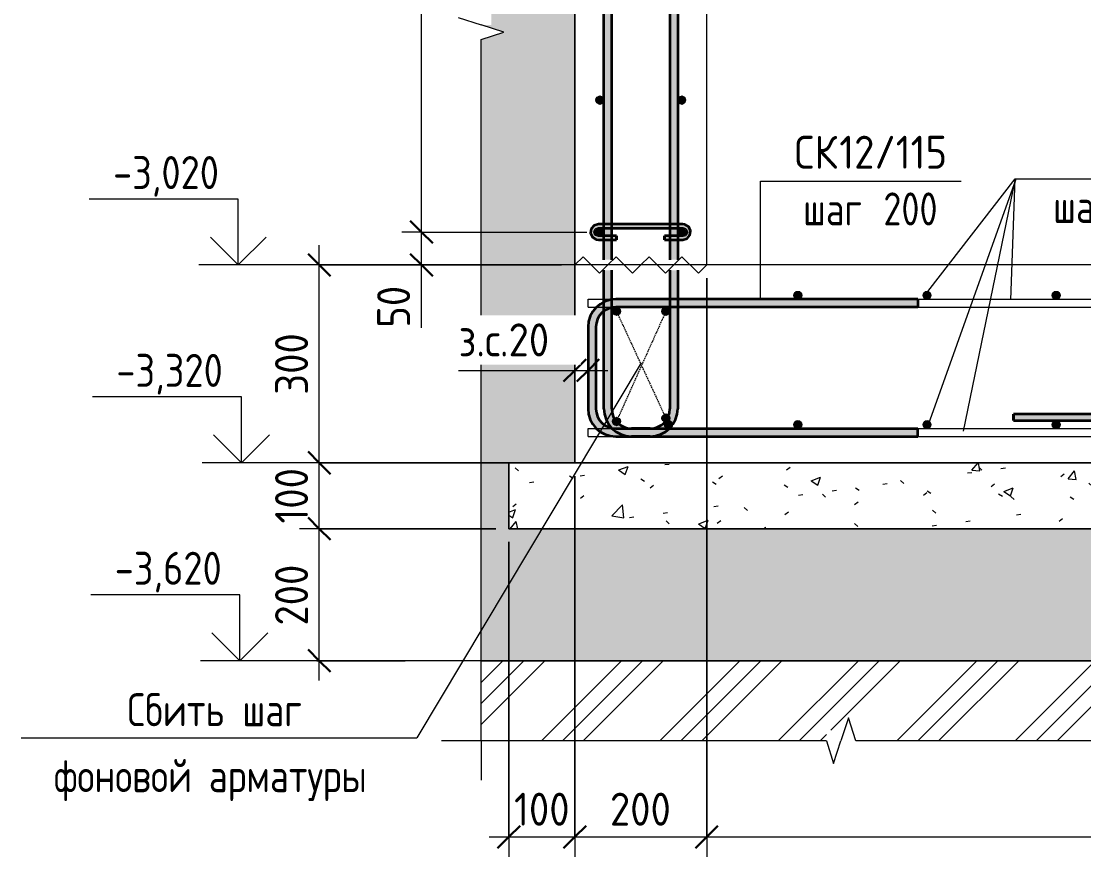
# Model space of a CAD drawing. Header units: millimetres. Extents: x -6516 to 17647, y -4389 to 6814.
# Drawn here: x 10080 to 11691, y -3917 to -2650 of the extents above; entities that cross this region are included whole.
import ezdxf

# ---------------------------------------------------------------- set-up
doc = ezdxf.new("R2010")
doc.units = ezdxf.units.MM
doc.linetypes.add('01 Штриховая _2 мм_', pattern=[3, 2, -1])
for name, color, linetype, lineweight in [('AA_Dim', 7, 'Continuous', 9), ('AA_Dim-20', 7, 'Continuous', 9), ('AA_Linii', 7, 'Continuous', 9), ('AA_Oformlenie', 7, 'Continuous', 9), ('AA_Vinoska', 7, 'Continuous', 9), ('AA_Visotnaya otmetka', 7, 'Continuous', 9), ('AF_Perekritie', 7, 'Continuous', 60), ('AF_Perekritie_Грунт', 253, 'Continuous', 20), ('AF_Stena_Опалубка', 253, 'Continuous', 20), ('KR_Armatura', 7, 'Continuous', 20), ('KR_Armatura_Tonkie', 7, 'Continuous', 20), ('KR_Fundament', 7, 'Continuous', 20), ('Генплан', 7, 'Continuous', 9)]:
    doc.layers.add(name, color=color, linetype=linetype, lineweight=lineweight)
doc.styles.add('GOST Common', font='GOST_Common.ttf', dxfattribs={"width": 0.85, "height": 50})
doc.styles.add('ISOCPEUR_1', font='isocpeur.TTF', dxfattribs={"width": 0.9, "height": 50})
doc.styles.add('ISOCPEUR_2', font='isocpeur.TTF', dxfattribs={"width": 0.85, "height": 50})
doc.styles.add('ISOCPEUR_3', font='isocpeur.TTF', dxfattribs={"width": 0.8, "height": 50})
doc.dimstyles.new('01_Точн_3_знака__непрозр_', dxfattribs={"dimscale": 304.8, "dimtxt": 50.137748, "dimasz": 0.111549, "dimexe": 0.098425, "dimexo": 0.065617, "dimgap": 0.019685, "dimtad": 1, "dimdec": 3, "dimrnd": 0.001, "dimdsep": 46, "dimtxsty": 'ISOCPEUR_1', "dimblk1": 'OBLIQUE', "dimblk2": 'OBLIQUE', "dimsah": 1, "dimcen": 0.09, "dimdle": 0.098425, "dimazin": 0, "dimtfac": 1, "dimtdec": 4, "dimtix": 1, "dimtmove": 1, "dimatfit": 3, "dimfxl": 1, "dimtvp": 1, "dimtfill": 1, "dimtolj": 1, "dimtzin": 0, "dimlwd": 18, "dimlwe": 18, "dimarcsym": 2})
doc.dimstyles.new('03_Осевые_Точн_3_знака__прозр_', dxfattribs={"dimscale": 304.8, "dimtxt": 50.137748, "dimasz": 0.111549, "dimexe": 0.098425, "dimexo": 0.065617, "dimgap": 0.006562, "dimtad": 1, "dimdec": 3, "dimrnd": 0.001, "dimdsep": 46, "dimtxsty": 'ISOCPEUR_1', "dimblk1": 'OBLIQUE', "dimblk2": 'OBLIQUE', "dimsah": 1, "dimcen": 0.09, "dimdle": 0.098425, "dimazin": 0, "dimtfac": 1, "dimtdec": 4, "dimtix": 1, "dimtmove": 0, "dimatfit": 3, "dimfxl": 1, "dimtvp": 1, "dimtolj": 1, "dimtzin": 0, "dimlwd": 18, "dimlwe": 18, "dimarcsym": 2})
doc.dimstyles.new('05_Округл_1мм__прозр_', dxfattribs={"dimscale": 304.8, "dimtxt": 50.137748, "dimasz": 0.111549, "dimexe": 0.098425, "dimexo": 0.065617, "dimgap": 0.006562, "dimtad": 1, "dimdec": 0, "dimdsep": 46, "dimtxsty": 'ISOCPEUR_1', "dimblk1": 'OBLIQUE', "dimblk2": 'OBLIQUE', "dimsah": 1, "dimcen": 0.09, "dimdle": 0.098425, "dimazin": 0, "dimtfac": 1, "dimtdec": 4, "dimtix": 1, "dimtmove": 0, "dimatfit": 3, "dimfxl": 1, "dimtvp": 1, "dimtolj": 1, "dimtzin": 0, "dimlwd": 18, "dimlwe": 18, "dimarcsym": 2})
doc.dimstyles.new('05_Округл_1мм__прозр__1', dxfattribs={"dimscale": 304.8, "dimtxt": 50.137748, "dimasz": 0.111549, "dimexe": 0.098425, "dimexo": 0.065617, "dimgap": 0.006562, "dimtad": 1, "dimdec": 0, "dimdsep": 46, "dimtxsty": 'ISOCPEUR_1', "dimblk1": 'OBLIQUE', "dimblk2": 'OBLIQUE', "dimsah": 1, "dimcen": 0.09, "dimdle": 0.098425, "dimazin": 0, "dimtfac": 1, "dimtdec": 4, "dimtix": 1, "dimtmove": 1, "dimatfit": 3, "dimfxl": 1, "dimtvp": 1, "dimtolj": 1, "dimtzin": 0, "dimlwd": 18, "dimlwe": 18, "dimarcsym": 2})

# ---------------------------------------------------------------- blocks, each defined once
blk = doc.blocks.new('Грунт - Грунт-3679763-КР_РЗ_Арм_2')
at = {"layer": 'Генплан'}
h = blk.add_hatch(dxfattribs=at)
h.set_pattern_fill('FP_12', color=256, style=0, pattern_type=2)
h.set_pattern_definition([(45, (-20860.53, -300), (-89.8026, 89.8026), []), (45, (-20828.78, -300), (0, 179.605), []), (45, (-20892.28, -300), (0, 179.605), [])])
h.paths.add_polyline_path([(-19717.6, -3741.4), (-19717.6, -3725.3), (-19695.6, -3725.3), (-19695.6, -3741.4), (-19684.3, -3706.7), (-19673.1, -3741.4), (-19150.1, -3741.4), (-19150.1, -3210), (-19430.1, -3210), (-19430.1, -3620), (-21332.2, -3620), (-21332.2, -3741.4), (-20808.6, -3741.4), (-20808.6, -3725.3), (-20786.6, -3725.3), (-20786.6, -3741.4), (-20775.4, -3706.7), (-20764.1, -3741.4), (-20188.7, -3741.4)])
blk.add_line((-19430.1, -3620), (-21332.2, -3620), dxfattribs=at)
blk = doc.blocks.new('261_Лягушка _НесАрм_РабПлоск_ - 10 А500-4005784-КР_РЗ_Арм_2')
at = {"layer": 'KR_Armatura_Tonkie', "lineweight": 35}
for points in [[(-20334.4, -3113.9), (-20325.1, -3113.9), (-20325.2, -3087.6), (-20325.7, -3086.4), (-20326.5, -3085.3), (-20327.6, -3084.5), (-20329.2, -3084), (-20330.9, -3084), (-20331.4, -3084), (-20332.8, -3084.7), (-20333.9, -3085.7), (-20334.4, -3086.4), (-20334.9, -3087.6), (-20335.1, -3090.5), (-20334.9, -3113.9)], [(-20334.4, -3226), (-20325.1, -3226), (-20325.2, -3113.9), (-20335.1, -3113.9), (-20334.9, -3226)], [(-20355.1, -3256), (-20347.3, -3255), (-20339.7, -3251.7), (-20333.8, -3247.2), (-20330.1, -3242.3), (-20331.2, -3240.6), (-20334.1, -3233.1), (-20335.1, -3226), (-20336.6, -3233.7), (-20340.9, -3240.1), (-20347.6, -3244.5), (-20355.1, -3246.2), (-20355.1, -3255.8)], [(-20305.1, -3256), (-20305.1, -3246), (-20312.7, -3244.5), (-20319.2, -3240.1), (-20323.6, -3233.1), (-20325.2, -3226), (-20335.1, -3226), (-20333.9, -3234.1), (-20331, -3241), (-20326.3, -3247.2), (-20320.1, -3252), (-20312.8, -3255), (-20310, -3255.4)], [(-20525.1, -3256), (-20355.1, -3255.8), (-20355.1, -3246), (-20525.1, -3246.2), (-20525.1, -3255.8)], [(-20304.9, -3256), (-20135.1, -3255.8), (-20135.1, -3246), (-20305.1, -3246.2), (-20305.1, -3256)]]:
    blk.add_hatch(color=256, dxfattribs=at).paths.add_polyline_path(points)
for p, q in [((-20335.1, -3113.9), (-20335.1, -3226)), ((-20335.1, -3113.9), (-20335.1, -3226)), ((-20325.1, -3226), (-20325.1, -3113.9)), ((-20325.1, -3226), (-20325.1, -3113.9)), ((-20355.1, -3246), (-20525.1, -3246)), ((-20525.1, -3256), (-20525.1, -3246)), ((-20525.1, -3246.2), (-20525.1, -3255.8)), ((-20135.1, -3246), (-20305.1, -3246)), ((-20135.1, -3246), (-20135.1, -3256)), ((-20135.1, -3255.8), (-20135.1, -3246.2)), ((-20525.1, -3256), (-20355.1, -3256)), ((-20305.1, -3256), (-20135.1, -3256))]:
    blk.add_line(p, q, dxfattribs=at)
at = {"layer": 'KR_Armatura_Tonkie', "lineweight": 35, "flags": 128}
for points in [[(-20335.1, -3113.9), (-20335.1, -3104.2), (-20335.1, -3096), (-20335.1, -3090.6), (-20335.1, -3088.9)], [(-20335.1, -3088.9), (-20335.1, -3090.8), (-20335.1, -3096.4), (-20335.1, -3104.6), (-20335.1, -3113.9)], [(-20325.1, -3088.9), (-20325.1, -3090.8), (-20325.1, -3096.4), (-20325.1, -3104.6), (-20325.1, -3113.9)], [(-20325.1, -3113.9), (-20325.1, -3104.2), (-20325.1, -3096), (-20325.1, -3090.6), (-20325.1, -3088.9)], [(-20335.1, -3226), (-20337, -3234.6), (-20342.5, -3241.5), (-20350.4, -3245.4), (-20355.1, -3246)], [(-20335.1, -3226), (-20333.1, -3236.7), (-20327.5, -3245.9), (-20319, -3252.6), (-20308.6, -3255.8), (-20305.1, -3256)], [(-20305.1, -3246), (-20313.7, -3244.1), (-20320.6, -3238.6), (-20324.5, -3230.7), (-20325.1, -3226)], [(-20355.1, -3256), (-20344.4, -3254), (-20335.1, -3248.4), (-20330.2, -3242.1)]]:
    blk.add_lwpolyline(points, dxfattribs=at)
blk = doc.blocks.new('350_Шпилька массив _НесАрм_РабПлоск_ - 350_Шпилька массив _НесАрм_РабПлоск_-3969013-КР_РЗ_Арм_2')
at = {"layer": 'KR_Armatura_Tonkie', "lineweight": 35}
for points in [[(-21154.4, -2981.9), (-21154.4, -2976), (-21159.6, -2973), (-21159.6, -2967), (-21154.4, -2963.9), (-21154.4, -2958.2), (-21158, -2959.5), (-21162.9, -2961.6), (-21166.4, -2970), (-21162.9, -2978.5), (-21155.3, -2981.6)], [(-21079, -2964), (-21026.4, -2963.9), (-21026.4, -2958), (-21154.4, -2958.2), (-21154.4, -2964), (-21117.7, -2964)], [(-21026.4, -2981.9), (-21022.8, -2980.5), (-21017.9, -2978.5), (-21014.4, -2970), (-21017.9, -2961.6), (-21026.4, -2958.2), (-21026.4, -2964), (-21021.2, -2967), (-21021.2, -2973), (-21026.4, -2976.2), (-21026.4, -2981.6)], [(-21146.1, -2982), (-21126.7, -2981.9), (-21126.7, -2976), (-21154.4, -2976.2), (-21154.4, -2982)], [(-21034.1, -2982), (-21026.4, -2981.9), (-21026.4, -2976), (-21054.1, -2976.2), (-21054.1, -2982), (-21040.3, -2982)]]:
    blk.add_hatch(color=256, dxfattribs=at).paths.add_polyline_path(points)
for p, q in [((-21146.1, -2958), (-21154.4, -2958)), ((-21154.4, -2964), (-21146.1, -2964)), ((-21134.1, -2958), (-21146.1, -2958)), ((-21146.1, -2964), (-21134.1, -2964)), ((-21046.1, -2958), (-21134.1, -2958)), ((-21134.1, -2964), (-21046.1, -2964)), ((-21034.1, -2958), (-21046.1, -2958)), ((-21046.1, -2964), (-21034.1, -2964)), ((-21026.4, -2958), (-21034.1, -2958)), ((-21034.1, -2964), (-21026.4, -2964)), ((-21146.1, -2976), (-21154.4, -2976)), ((-21134.1, -2976), (-21146.1, -2976)), ((-21126.7, -2976), (-21134.1, -2976)), ((-21126.7, -2976), (-21126.7, -2982)), ((-21126.7, -2981.9), (-21126.7, -2976.2)), ((-21046.1, -2976), (-21054.1, -2976)), ((-21054.1, -2982), (-21054.1, -2976)), ((-21054.1, -2976.2), (-21054.1, -2981.9)), ((-21034.1, -2976), (-21046.1, -2976)), ((-21026.4, -2976), (-21034.1, -2976)), ((-21154.4, -2982), (-21146.1, -2982)), ((-21146.1, -2982), (-21134.1, -2982)), ((-21134.1, -2982), (-21126.7, -2982)), ((-21054.1, -2982), (-21046.1, -2982)), ((-21046.1, -2982), (-21034.1, -2982)), ((-21034.1, -2982), (-21026.4, -2982))]:
    blk.add_line(p, q, dxfattribs=at)
at = {"layer": 'KR_Armatura_Tonkie', "lineweight": 35, "flags": 128}
for points in [[(-21154.4, -2958), (-21160.9, -2960), (-21165.4, -2965.1), (-21166.3, -2971.9), (-21163.4, -2978), (-21157.6, -2981.6), (-21154.4, -2982)], [(-21154.4, -2976), (-21158.8, -2974.2), (-21160.4, -2969.7), (-21158.3, -2965.5), (-21154.4, -2964)], [(-21026.4, -2982), (-21019.9, -2980.1), (-21015.5, -2975), (-21014.6, -2968.2), (-21017.4, -2962.1), (-21023.2, -2958.5), (-21026.4, -2958)], [(-21026.4, -2964), (-21022.1, -2965.9), (-21020.4, -2970.4), (-21022.5, -2974.6), (-21026.4, -2976)]]:
    blk.add_lwpolyline(points, dxfattribs=at)
blk = doc.blocks.new('011_Прямоугольник обрыва _ЭлУзла_ - 011_Прямоугольник обрыва _ЭлУзла_-3951288-КР_РЗ_Арм_2')
at = {"layer": 'AA_Oformlenie'}
for p, q in [((-21332.2, -3741.4), (-21332.2, -2678.1)), ((-20808.6, -3741.4), (-21332.2, -3741.4)), ((-19717.6, -3741.4), (-20764.1, -3741.4))]:
    blk.add_line(p, q, dxfattribs=at)
blk = doc.blocks.new('Последовательность узлов - 3мм масшт20 маскировка-904226-КР_РЗ_Арм_2')
at = {"layer": 'AA_Oformlenie'}
for p, q in [((-21190.1, -3020), (-21177.6, -3007.5)), ((-21177.6, -3007.5), (-21152.6, -3032.5)), ((-21140.1, -3020), (-21127.6, -3007.5)), ((-21127.6, -3007.5), (-21102.6, -3032.5)), ((-21090.1, -3020), (-21077.6, -3007.5)), ((-21077.6, -3007.5), (-21052.6, -3032.5)), ((-21040.1, -3020), (-21027.6, -3007.5)), ((-21027.6, -3007.5), (-21002.6, -3032.5)), ((-21140.1, -3020), (-21152.6, -3032.5)), ((-21090.1, -3020), (-21102.6, -3032.5)), ((-21040.1, -3020), (-21052.6, -3032.5)), ((-20990.1, -3020), (-21002.6, -3032.5))]:
    blk.add_line(p, q, dxfattribs=at)
blk = doc.blocks.new('DIMBLOCK77-КР_РЗ_Арм_2')
at = {"layer": 'AA_Dim-20', "lineweight": 30}
for p, q in [((10532.2, -3420), (10515.2, -3403)), ((10532.2, -3420), (10549.2, -3437)), ((10532.2, -3620), (10515.2, -3603)), ((10532.2, -3620), (10549.2, -3637))]:
    blk.add_line(p, q, dxfattribs=at)
at = {"layer": 'AA_Dim-20', "lineweight": 18}
for p, q in [((10799.6, -3420), (10502.2, -3420)), ((10532.2, -3650), (10532.2, -3420)), ((10532.2, -3420), (10799.6, -3420)), ((10528.2, -3620), (10562.2, -3620)), ((10532.2, -3620), (10662.5, -3620))]:
    blk.add_line(p, q, dxfattribs=at)
at = {"layer": 'AA_Dim-20', "color": 0, "lineweight": 18, "insert": (10465.1, -3566.8), "char_height": 50, "width": 112.384, "attachment_point": 1, "rotation": 90, "line_spacing_factor": 1.135194, "style": 'ISOCPEUR_1'}
blk.add_mtext('200', dxfattribs=at)
blk = doc.blocks.new('_Oblique')
at = {"color": 0, "linetype": 'ByBlock', "lineweight": -2}
blk.add_line((-0.5, -0.5), (0.5, 0.5), dxfattribs=at)
blk = doc.blocks.new('DIMBLOCK78-КР_РЗ_Арм_2')
at = {"layer": 'AA_Dim-20', "lineweight": 30}
for p, q in [((10532.2, -3320), (10515.2, -3303)), ((10532.2, -3320), (10549.2, -3337)), ((10532.2, -3420), (10515.2, -3403)), ((10532.2, -3420), (10549.2, -3437))]:
    blk.add_line(p, q, dxfattribs=at)
at = {"layer": 'AA_Dim-20', "lineweight": 18}
for p, q in [((10899.6, -3320), (10502.2, -3320)), ((10532.2, -3420), (10532.2, -3320)), ((10532.2, -3320), (10899.6, -3320)), ((10799.6, -3420), (10502.2, -3420)), ((10532.2, -3420), (10799.6, -3420))]:
    blk.add_line(p, q, dxfattribs=at)
at = {"layer": 'AA_Dim-20', "color": 0, "lineweight": 18, "insert": (10465.1, -3412.1), "char_height": 50, "width": 101.032, "attachment_point": 1, "rotation": 90, "line_spacing_factor": 1.135194, "style": 'ISOCPEUR_1'}
blk.add_mtext('100', dxfattribs=at)
blk = doc.blocks.new('DIMBLOCK79-КР_РЗ_Арм_2')
at = {"layer": 'AA_Dim-20', "lineweight": 18}
for p, q in [((10532.2, -3320), (10532.2, -2990)), ((10899.6, -3020), (10502.2, -3020)), ((10532.2, -3020), (10899.6, -3020)), ((10899.6, -3320), (10502.2, -3320)), ((10532.2, -3320), (10899.6, -3320))]:
    blk.add_line(p, q, dxfattribs=at)
at = {"layer": 'AA_Dim-20', "lineweight": 30}
for p, q in [((10532.2, -3020), (10515.2, -3003)), ((10532.2, -3020), (10549.2, -3037)), ((10532.2, -3320), (10515.2, -3303)), ((10532.2, -3320), (10549.2, -3337))]:
    blk.add_line(p, q, dxfattribs=at)
at = {"layer": 'AA_Dim-20', "color": 0, "lineweight": 18, "insert": (10465.1, -3216.8), "char_height": 50, "width": 112.384, "attachment_point": 1, "rotation": 90, "line_spacing_factor": 1.135194, "style": 'ISOCPEUR_1'}
blk.add_mtext('300', dxfattribs=at)
blk = doc.blocks.new('Высотные отметки - Стрелка вверх-400292-КР_РЗ_Арм_2')
at = {"layer": 'AA_Vinoska'}
for p, q in [((-21697.8, -3520), (-21923.8, -3520)), ((-21697.8, -3620), (-21697.8, -3520)), ((-21697.8, -3620), (-21740.2, -3577.6)), ((-21697.8, -3620), (-21655.3, -3577.6)), ((-21637.8, -3620), (-21757.8, -3620))]:
    blk.add_line(p, q, dxfattribs=at)
blk = doc.blocks.new('DIMBLOCK80-КР_РЗ_Арм_2')
at = {"layer": 'AA_Dim-20', "lineweight": 18}
for p, q in [((10919.6, -3340), (10919.6, -3917.3)), ((10919.6, -3887.3), (10919.6, -3340)), ((10819.6, -3440), (10819.6, -3917.3)), ((10819.6, -3887.3), (10819.6, -3440)), ((10789.6, -3887.3), (10919.6, -3887.3))]:
    blk.add_line(p, q, dxfattribs=at)
at = {"layer": 'AA_Dim-20', "lineweight": 30}
for p, q in [((10819.6, -3887.3), (10836.6, -3870.3)), ((10919.6, -3887.3), (10936.6, -3870.3)), ((10819.6, -3887.3), (10802.6, -3904.3)), ((10919.6, -3887.3), (10902.6, -3904.3))]:
    blk.add_line(p, q, dxfattribs=at)
at = {"layer": 'AA_Dim-20', "color": 0, "lineweight": 18, "insert": (10827.5, -3820.2), "char_height": 50, "width": 101.032, "attachment_point": 1, "line_spacing_factor": 1.135194, "style": 'ISOCPEUR_1'}
blk.add_mtext('100', dxfattribs=at)
blk = doc.blocks.new('DIMBLOCK81-КР_РЗ_Арм_2')
at = {"layer": 'AA_Dim-20', "lineweight": 18}
for p, q in [((11119.6, -3040), (11119.6, -3917.3)), ((11119.6, -3887.3), (11119.6, -3040)), ((10919.6, -3340), (10919.6, -3917.3)), ((10919.6, -3887.3), (10919.6, -3340)), ((10919.6, -3887.3), (11119.6, -3887.3))]:
    blk.add_line(p, q, dxfattribs=at)
at = {"layer": 'AA_Dim-20', "lineweight": 30}
for p, q in [((10919.6, -3887.3), (10936.6, -3870.3)), ((11119.6, -3887.3), (11136.6, -3870.3)), ((10919.6, -3887.3), (10902.6, -3904.3)), ((11119.6, -3887.3), (11102.6, -3904.3))]:
    blk.add_line(p, q, dxfattribs=at)
at = {"layer": 'AA_Dim-20', "color": 0, "lineweight": 18, "insert": (10972.8, -3820.2), "char_height": 50, "width": 112.384, "attachment_point": 1, "line_spacing_factor": 1.135194, "style": 'ISOCPEUR_1'}
blk.add_mtext('200', dxfattribs=at)
blk = doc.blocks.new('DIMBLOCK82-КР_РЗ_Арм_2')
at = {"layer": 'AA_Dim-20', "lineweight": 18}
for p, q in [((11119.6, -3040), (11119.6, -3917.3)), ((11119.6, -3887.3), (11119.6, -3040)), ((12659.6, -3340), (12659.6, -3917.3)), ((12659.6, -3887.3), (12659.6, -3340)), ((11119.6, -3887.3), (12659.6, -3887.3))]:
    blk.add_line(p, q, dxfattribs=at)
at = {"layer": 'AA_Dim-20', "lineweight": 30}
for p, q in [((11119.6, -3887.3), (11136.6, -3870.3)), ((12659.6, -3887.3), (12676.6, -3870.3)), ((11119.6, -3887.3), (11102.6, -3904.3)), ((12659.6, -3887.3), (12642.6, -3904.3))]:
    blk.add_line(p, q, dxfattribs=at)
at = {"layer": 'AA_Dim-20', "color": 0, "lineweight": 18, "insert": (11830, -3820.2), "char_height": 50, "width": 143.034, "attachment_point": 1, "line_spacing_factor": 1.135194, "style": 'ISOCPEUR_1'}
blk.add_mtext('1540', dxfattribs=at)
blk = doc.blocks.new('DIMBLOCK85-КР_РЗ_Арм_2')
at = {"layer": 'AA_Dim-20', "lineweight": 30}
for p, q in [((10687.1, -2970), (10670.1, -2953)), ((10687.1, -2970), (10704.1, -2987)), ((10687.1, -3020), (10670.1, -3003)), ((10687.1, -3020), (10704.1, -3037))]:
    blk.add_line(p, q, dxfattribs=at)
at = {"layer": 'AA_Dim-20', "lineweight": 18}
for p, q in [((10687.1, -2970), (10657.1, -2970)), ((10687.1, -3050), (10687.1, -2970)), ((10687.1, -2970), (10937.6, -2970)), ((10687.1, -3032.7), (10687.1, -2995)), ((10687.1, -3020), (10657.1, -3020)), ((10687.1, -3020), (10899.6, -3020)), ((10687.1, -3115.2), (10687.1, -3032.7))]:
    blk.add_line(p, q, dxfattribs=at)
at = {"layer": 'AA_Dim-20', "color": 0, "lineweight": 18, "insert": (10619.9, -3115.2), "char_height": 50, "width": 74.923, "attachment_point": 1, "rotation": 90, "line_spacing_factor": 1.135194, "style": 'ISOCPEUR_1'}
blk.add_mtext('50', dxfattribs=at)
blk = doc.blocks.new('_None')
blk = doc.blocks.new('DIMBLOCK86-КР_РЗ_Арм_2')
at = {"layer": 'AA_Dim-20', "lineweight": 30}
for p, q in [((10687.1, 130), (10670.1, 147)), ((10687.1, 130), (10704.1, 113)), ((10687.1, 30), (10670.1, 47)), ((10687.1, 30), (10704.1, 13)), ((10687.1, -2970), (10670.1, -2953)), ((10687.1, -2970), (10704.1, -2987))]:
    blk.add_line(p, q, dxfattribs=at)
at = {"layer": 'AA_Dim-20', "lineweight": 18}
for p, q in [((10687.1, 130), (10657.1, 130)), ((10687.1, 130), (10937.6, 130)), ((10687.1, 30), (10657.1, 30)), ((10687.1, -2970), (10687.1, 30)), ((10687.1, 30), (10937.6, 30)), ((10687.1, -2970), (10657.1, -2970)), ((10687.1, -2970), (10937.6, -2970))]:
    blk.add_line(p, q, dxfattribs=at)
at = {"layer": 'AA_Dim-20', "color": 0, "lineweight": 18, "insert": (10619.9, -1637), "char_height": 50, "width": 400.724, "attachment_point": 1, "rotation": 90, "line_spacing_factor": 1.135194, "style": 'ISOCPEUR_1'}
blk.add_mtext('15х200=3000', dxfattribs=at)
blk = doc.blocks.new('042_М_Арматуры - Диам длина поз _ Шаг-2260295-КР_РЗ_Арм_2')
at = {"layer": 'AA_Vinoska'}
blk.add_line((-20913.5, -1449.4), (-20633.5, -1449.4), dxfattribs=at)
blk = doc.blocks.new('010_Текст с выноской - Текст 2 строки-3938426-КР_РЗ_Арм_2')
at = {"layer": 'AA_Vinoska'}
blk.add_line((-22029.4, -3737), (-21429.4, -3737), dxfattribs=at)
blk = doc.blocks.new('DIMBLOCK100-КР_РЗ_Арм_2')
at = {"layer": 'AA_Dim-20', "lineweight": 30}
for p, q in [((10919.6, -3179.8), (10936.6, -3162.8)), ((10939.6, -3179.8), (10956.6, -3162.8)), ((10919.6, -3179.8), (10902.6, -3196.8)), ((10939.6, -3179.8), (10922.6, -3196.8))]:
    blk.add_line(p, q, dxfattribs=at)
at = {"layer": 'AA_Dim-20', "lineweight": 18}
for p, q in [((10743.4, -3179.8), (10907.2, -3179.8)), ((10889.6, -3179.8), (10969.6, -3179.8)), ((10907.2, -3179.8), (10929.6, -3179.8)), ((10919.6, -3175.7), (10919.6, -3209.8)), ((10919.6, -3179.8), (10919.6, -3175.7)), ((10939.6, -3175.7), (10939.6, -3209.8)), ((10939.6, -3179.8), (10939.6, -3175.7))]:
    blk.add_line(p, q, dxfattribs=at)
at = {"layer": 'AA_Dim-20', "color": 0, "lineweight": 18, "insert": (10743.4, -3108.6), "char_height": 50, "width": 172.55, "attachment_point": 1, "line_spacing_factor": 1.135194, "style": 'ISOCPEUR_1', "bg_fill": 3, "box_fill_scale": 1.25, "bg_fill_color": 256, "bg_fill_true_color": 13158600, "bg_fill_transparency": 0}
blk.add_mtext('з.с.20', dxfattribs=at)

msp = doc.modelspace()

# ---------------------------------------------------------------- hatches: boundary and pattern name
at = {"layer": 'AF_Perekritie', "lineweight": 9}
h = msp.add_hatch(dxfattribs=at)
h.set_pattern_fill('FP_13', color=256, style=0, pattern_type=2)
h.set_pattern_definition([(50, (11249.16, -300), (145.7474, -12.7507), [15.24, -167.64]), (355, (11249.16, -300), (-28.194, 152.846), [12.192, -134.112]), (100.451, (11261.3, -301.06), (117.554, 140.094), [12.952, -142.472]), (46.184, (11249.16, -259.36), (216.8635, -33.634), [22.86, -251.46]), (96.636, (11267.23, -262.16), (189.922, 197.942), [19.428, -213.708]), (351.184, (11249.16, -259.36), (189.925, 197.94), [18.288, -201.168]), (21, (11269.48, -269.52), (121.292, -81.8118), [15.24, -167.64]), (326, (11269.48, -269.52), (49.442, 147.351), [12.192, -134.112]), (71.451, (11279.59, -276.34), (170.734, 65.5375), [12.952, -142.472]), (37.5, (11249.16, -300), (2.4709, 67.6435), [6.706, -125.781, 6.706, -129.438, -134.62]), (37.5, (11249.16, -300), (2.4709, 67.6435), [-268.63, 6.706, -127.914]), (7.5, (11249.16, -300), (53.4554, 80.144), [6.706, -70.917, 6.706, -122.733, -51.308]), (7.5, (11249.16, -300), (53.4554, 80.144), [-207.061, 6.706, -44.602]), (327.5, (11203.844, -300), (108.4723, -4.58285), [6.706, -44.094, 6.706, -151.79, -210.312]), (327.5, (11203.844, -300), (108.4723, -4.58285), [-209.296, 6.706, -203.606]), (317.5, (11183.52, -300), (118.503, 20.3417), [6.706, -59.334, 6.706, -98.552, -149.352]), (317.5, (11183.52, -300), (118.503, 20.3417), [-171.298, 6.706, -142.646])])
h.paths.add_polyline_path([(12659.6218, -3420), (12659.6218, -3320), (10819.6218, -3320), (10819.6218, -3420), (12540.2411, -3420)])
at = {"layer": 'KR_Armatura', "lineweight": 9}
h = msp.add_hatch(color=256, dxfattribs=at)
edge = h.paths.add_edge_path()
edge.add_arc((10957.6218, -2770), 6, 0, 360)
for points in [[(10957.6218, -2776), (10962.818, -2773), (10962.818, -2767), (10957.6218, -2764), (10952.4257, -2767), (10952.4257, -2773)], [(11081.6218, -2776), (11086.818, -2773), (11086.818, -2767), (11081.6218, -2764), (11076.4257, -2767), (11076.4257, -2773)], [(10957.6218, -2976), (10962.818, -2973), (10962.818, -2967), (10957.6218, -2964), (10952.4257, -2967), (10952.4257, -2973), (10953.2782, -2973.4922)], [(11081.6218, -2976), (11086.818, -2973), (11086.818, -2967), (11081.6218, -2964), (11076.4257, -2967), (11076.4257, -2973)], [(11254.589, -3071.1962), (11260.589, -3071.1962), (11263.589, -3066), (11260.589, -3060.8038), (11254.589, -3060.8038), (11251.589, -3066)], [(11450.5849, -3071.1962), (11456.5849, -3071.1962), (11459.5849, -3066), (11456.5849, -3060.8038), (11450.5849, -3060.8038), (11447.5849, -3066)], [(11646.5808, -3071.1962), (11652.5808, -3071.1962), (11655.5808, -3066), (11652.5808, -3060.8038), (11646.5808, -3060.8038), (11643.5808, -3066)], [(10982.6184, -3096.2152), (10987.8145, -3093.2152), (10987.8145, -3087.2152), (10982.6184, -3084.2152), (10977.4222, -3087.2152), (10977.4222, -3093.2152)], [(11057.6184, -3096.2152), (11062.8145, -3093.2152), (11062.8145, -3087.2152), (11057.6184, -3084.2152), (11052.4222, -3087.2152), (11052.4222, -3093.2152)], [(10982.6184, -3263.2572), (10987.8145, -3260.2572), (10987.8145, -3254.2572), (10982.6184, -3251.2572), (10977.4222, -3254.2572), (10977.4222, -3260.2572)], [(11057.6184, -3258.2414), (11062.8145, -3255.2414), (11062.8145, -3249.2414), (11057.6184, -3246.2414), (11052.4222, -3249.2414), (11052.4222, -3255.2414)], [(11058.5931, -3267.1962), (11064.5931, -3267.1962), (11067.5931, -3262), (11064.5931, -3256.8038), (11058.5931, -3256.8038), (11055.5931, -3262)], [(11254.589, -3267.1962), (11260.589, -3267.1962), (11263.589, -3262), (11260.589, -3256.8038), (11254.589, -3256.8038), (11251.589, -3262)], [(11450.5849, -3267.1962), (11456.5849, -3267.1962), (11459.5849, -3262), (11456.5849, -3256.8038), (11450.5849, -3256.8038), (11447.5849, -3262)], [(11646.5808, -3267.1962), (11652.5808, -3267.1962), (11655.5808, -3262), (11652.5808, -3256.8038), (11646.5808, -3256.8038), (11643.5808, -3262)]]:
    msp.add_hatch(color=256, dxfattribs=at).paths.add_polyline_path(points)
h = msp.add_hatch(color=256, dxfattribs=at)
edge = h.paths.add_edge_path()
edge.add_arc((11081.6218, -2770), 6, 0, 360)
h = msp.add_hatch(color=256, dxfattribs=at)
edge = h.paths.add_edge_path()
edge.add_arc((10957.6218, -2970), 6, 0, 360)
h = msp.add_hatch(color=256, dxfattribs=at)
edge = h.paths.add_edge_path()
edge.add_arc((11081.6218, -2970), 6, 0, 360)
h = msp.add_hatch(color=256, dxfattribs=at)
edge = h.paths.add_edge_path()
edge.add_arc((11257.589, -3066), 6, 0, 360)
h = msp.add_hatch(color=256, dxfattribs=at)
edge = h.paths.add_edge_path()
edge.add_arc((11453.5849, -3066), 6, 0, 360)
h = msp.add_hatch(color=256, dxfattribs=at)
edge = h.paths.add_edge_path()
edge.add_arc((11649.5808, -3066), 6, 0, 360)
h = msp.add_hatch(color=256, dxfattribs=at)
edge = h.paths.add_edge_path()
edge.add_arc((10982.6184, -3090.2152), 6, 0, 360)
h = msp.add_hatch(color=256, dxfattribs=at)
edge = h.paths.add_edge_path()
edge.add_arc((11057.6184, -3090.2152), 6, 0, 360)
h = msp.add_hatch(color=256, dxfattribs=at)
edge = h.paths.add_edge_path()
edge.add_arc((10982.6184, -3257.2572), 6, 0, 360)
h = msp.add_hatch(color=256, dxfattribs=at)
edge = h.paths.add_edge_path()
edge.add_arc((11057.6184, -3252.2414), 6, 0, 360)
h = msp.add_hatch(color=256, dxfattribs=at)
edge = h.paths.add_edge_path()
edge.add_arc((11061.5931, -3262), 6, 0, 360)
h = msp.add_hatch(color=256, dxfattribs=at)
edge = h.paths.add_edge_path()
edge.add_arc((11257.589, -3262), 6, 0, 360)
h = msp.add_hatch(color=256, dxfattribs=at)
edge = h.paths.add_edge_path()
edge.add_arc((11453.5849, -3262), 6, 0, 360)
h = msp.add_hatch(color=256, dxfattribs=at)
edge = h.paths.add_edge_path()
edge.add_arc((11649.5808, -3262), 6, 0, 360)
at = {"layer": 'KR_Armatura_Tonkie', "transparency": 33554432}
h = msp.add_hatch(color=250, dxfattribs=at)
h.paths.add_polyline_path([(10963.6218, -3238), (10975.6218, -3238), (10975.6218, -3028), (10963.6218, -3028), (10963.6218, -3083.9608)])
h.paths.add_polyline_path([(10969.6218, -3012), (10975.6218, -3012), (10975.6218, 270), (10963.6218, 270), (10963.6218, -3012)])
h = msp.add_hatch(color=256, dxfattribs=at)
h.paths.add_polyline_path([(11075.6218, -3238), (11075.6218, -3028), (11063.6218, -3028), (11063.6218, -3238)])
h.paths.add_polyline_path([(11069.6218, -3012), (11075.6218, -3012), (11075.6218, 270), (11063.6218, 270), (11063.6218, -3012), (11069.3974, -3012)])
at = {"layer": 'KR_Armatura_Tonkie'}
for color, points in [(250, [(10939.6218, -3114), (10951.6218, -3114), (10952.6441, -3106.2354), (10955.6411, -3099), (10960.4086, -3092.7868), (10966.6218, -3088.0192), (10973.8573, -3085.0222), (10981.6218, -3083.9608), (10981.6218, -3072), (10970.7514, -3073.4311), (10960.6218, -3077.6269), (10951.9234, -3084.3015), (10945.2488, -3093), (10941.053, -3103.1296)]), (256, [(11439.6218, -3084), (11439.6218, -3072), (10981.6218, -3072), (10981.6218, -3084), (11301.6359, -3084)]), (250, [(10939.6218, -3238), (10951.6218, -3238), (10951.6218, -3114), (10939.6218, -3114)]), (250, [(10981.6218, -3280), (10981.6218, -3268), (10973.8573, -3266.9778), (10966.6218, -3263.9808), (10960.4086, -3259.2132), (10955.6411, -3253), (10952.6441, -3245.7646), (10951.6218, -3238), (10939.6218, -3238), (10941.053, -3248.8704), (10945.2488, -3259), (10951.9234, -3267.6985), (10960.6218, -3274.3731), (10970.7514, -3278.5689)]), (250, [(10981.6218, -3280), (11439.6218, -3280), (11439.6218, -3268), (10981.6218, -3268)])]:
    msp.add_hatch(color=color, dxfattribs=at).paths.add_polyline_path(points)
at = {"layer": 'KR_Armatura_Tonkie', "transparency": 33554432}
for points in [[(11005.6218, -3280), (11005.6218, -3268), (10997.8573, -3266.9778), (10990.6218, -3263.9808), (10984.4086, -3259.2132), (10979.6411, -3253), (10976.6441, -3245.7646), (10975.6218, -3238), (10963.6218, -3238), (10965.053, -3248.8704), (10969.2488, -3259), (10975.9234, -3267.6985), (10984.6218, -3274.3731), (10994.7514, -3278.5689)], [(11033.6218, -3280), (11044.4922, -3278.5689), (11054.6218, -3274.3731), (11063.3203, -3267.6985), (11069.9949, -3259), (11074.1907, -3248.8704), (11075.6218, -3238), (11063.6218, -3238), (11062.5996, -3245.7646), (11059.6026, -3253), (11054.835, -3259.2132), (11048.6218, -3263.9808), (11041.3864, -3266.9778), (11033.6218, -3268)], [(11033.6218, -3280), (11033.6218, -3268), (11005.6218, -3268), (11005.6218, -3280)]]:
    msp.add_hatch(color=250, dxfattribs=at).paths.add_polyline_path(points)
at = {"layer": 'KR_Fundament', "lineweight": 9}
h = msp.add_hatch(dxfattribs=at)
h.set_pattern_fill('FP_16', color=256, style=0, pattern_type=2)
h.set_pattern_definition([(0, (11249.16, -300), (162.56, 40.64), [6.706, -115.214, 6.706, -115.214, -650.24]), (0, (11249.16, -300), (162.56, 40.64), [-243.84, 6.706, -237.134, 6.706, -115.214, -284.48]), (0, (11249.16, -300), (162.56, 40.64), [-609.6, 6.706, -74.574, 6.706, -196.494]), (120, (11310.12, -279.68), (-116.47527, 120.4611), [6.706, -115.214, 6.706, -765.454]), (120, (11310.12, -279.68), (-116.47527, 120.4611), [-128.626, -115.214, 6.706, -237.134, -406.4]), (120, (11310.12, -279.68), (-116.47527, 120.4611), [-487.68, 6.706, -115.214, 6.706, -277.774]), (120, (11310.12, -279.68), (-116.47527, 120.4611), [-616.306, -74.574, 6.706, -196.494]), (240, (11330.44, -198.4), (-46.08473, -161.1011), [6.706, -115.214, 6.706, -765.454]), (240, (11330.44, -198.4), (-46.08473, -161.1011), [-128.626, -115.214, 6.706, -237.134, -406.4]), (240, (11330.44, -198.4), (-46.08473, -161.1011), [-487.68, 6.706, -115.214, 6.706, -277.774]), (240, (11330.44, -198.4), (-46.08473, -161.1011), [-616.306, -74.574, 6.706, -196.494])])
h.paths.add_polyline_path([(12540.2411, -3620), (12659.6218, -3620), (12659.6218, -3420), (10819.6218, -3420), (10819.6218, -3320), (10919.6218, -3320), (10919.6218, -80), (10777.5215, -80), (10777.5215, -462.8278), (10793.2225, -462.8278), (10793.2225, -485.3513), (10777.5215, -485.3513), (10812.1625, -496.3513), (10777.5215, -507.3513), (10777.5215, -2633.5304), (10793.2225, -2633.5304), (10793.2225, -2656.0539), (10777.5215, -2656.0539), (10812.1625, -2667.0539), (10777.5215, -2678.0539), (10777.5215, -3620), (11920.9385, -3620)])

# ---------------------------------------------------------------- linework, layer by layer
at = {"layer": 'AA_Linii', "linetype": '01 Штриховая _2 мм_', "lineweight": 20}
for p, q in [((10982.6184, -3090.2152), (11057.6184, -3252.2414)), ((11057.6184, -3090.2152), (10982.6184, -3257.2572))]:
    msp.add_line(p, q, dxfattribs=at)
at = {"layer": 'AA_Vinoska'}
for p, q in [((10742.8614, -2644.7922), (10777.5215, -2656.0539)), ((10812.1625, -2667.0539), (10777.5215, -2656.0539)), ((10777.5215, -2678.0539), (10812.1625, -2667.0539)), ((11201.1603, -2893.0277), (11225.6458, -2893.0277)), ((11201.1603, -3073.0682), (11201.1603, -2893.0277)), ((11454.9194, -3059.9991), (11587.2774, -2889.2396)), ((11456.0629, -3262), (11588.5421, -2889.2396)), ((11508.7171, -3271.928), (11587.9171, -2889.2396)), ((11580.4723, -3073.0682), (11587.4721, -2889.2396)), ((11587.2774, -2889.2396), (11604.8028, -2889.2396)), ((11587.4721, -2889.2396), (11604.8028, -2889.2396)), ((11587.9171, -2889.2396), (11604.8028, -2889.2396)), ((11588.5421, -2889.2396), (11604.8028, -2889.2396)), ((11020.066, -3168.5838), (10680.2643, -3737.0385)), ((11334.3083, -3706.7451), (11323.0466, -3741.4052)), ((11345.57, -3741.4052), (11334.3083, -3706.7451)), ((10777.5215, -3741.4052), (10717.5215, -3741.4052)), ((10777.5215, -3741.4052), (10777.5215, -3801.4052)), ((11301.0466, -3741.4052), (11312.0466, -3776.0462)), ((11312.0466, -3776.0462), (11323.0466, -3741.4052))]:
    msp.add_line(p, q, dxfattribs=at)
at = {"layer": 'AA_Visotnaya otmetka'}
for p, q in [((10531.7735, -3020), (10409.4084, -3020)), ((11157.5269, -3020), (10531.7735, -3020)), ((10546.2586, -3320), (10414.4466, -3320)), ((10864.9292, -3320), (10546.2586, -3320)), ((10526.6732, -3620), (10411.9275, -3620)), ((10835.9592, -3620), (10526.6732, -3620))]:
    msp.add_line(p, q, dxfattribs=at)
at = {"layer": 'AF_Perekritie_Грунт'}
for p, q in [((12659.6218, -3320), (10819.6218, -3320)), ((10819.6218, -3320), (10819.6218, -3420)), ((10819.6218, -3420), (12659.6218, -3420))]:
    msp.add_line(p, q, dxfattribs=at)
at = {"layer": 'AF_Stena_Опалубка'}
for p, q in [((10919.6218, 300), (10919.6218, -3020)), ((11119.6218, -3020), (11119.6218, -2248.0211))]:
    msp.add_line(p, q, dxfattribs=at)
at = {"layer": 'KR_Armatura', "lineweight": 9}
for p, q in [((10957.6218, -2764), (10952.4257, -2767)), ((10952.4257, -2767), (10952.4257, -2773)), ((10962.818, -2767), (10957.6218, -2764)), ((10962.818, -2773), (10962.818, -2767)), ((11081.6218, -2764), (11076.4257, -2767)), ((11076.4257, -2767), (11076.4257, -2773)), ((11086.818, -2767), (11081.6218, -2764)), ((11086.818, -2773), (11086.818, -2767)), ((10952.4257, -2773), (10957.6218, -2776)), ((10957.6218, -2776), (10962.818, -2773)), ((11076.4257, -2773), (11081.6218, -2776)), ((11081.6218, -2776), (11086.818, -2773)), ((10957.6218, -2964), (10952.4257, -2967)), ((10962.818, -2967), (10957.6218, -2964)), ((11081.6218, -2964), (11076.4257, -2967)), ((11086.818, -2967), (11081.6218, -2964)), ((10952.4257, -2967), (10952.4257, -2973)), ((10952.4257, -2973), (10953.2782, -2973.4922)), ((10953.2782, -2973.4922), (10957.6218, -2976)), ((10957.6218, -2976), (10962.818, -2973)), ((10962.818, -2973), (10962.818, -2967)), ((11076.4257, -2967), (11076.4257, -2973)), ((11076.4257, -2973), (11081.6218, -2976)), ((11081.6218, -2976), (11086.818, -2973)), ((11086.818, -2973), (11086.818, -2967)), ((11254.589, -3060.8038), (11251.589, -3066)), ((11260.589, -3060.8038), (11254.589, -3060.8038)), ((11263.589, -3066), (11260.589, -3060.8038)), ((11450.5849, -3060.8038), (11447.5849, -3066)), ((11456.5849, -3060.8038), (11450.5849, -3060.8038)), ((11459.5849, -3066), (11456.5849, -3060.8038)), ((11646.5808, -3060.8038), (11643.5808, -3066)), ((11652.5808, -3060.8038), (11646.5808, -3060.8038)), ((11655.5808, -3066), (11652.5808, -3060.8038)), ((11251.589, -3066), (11254.589, -3071.1962)), ((11254.589, -3071.1962), (11260.589, -3071.1962)), ((11260.589, -3071.1962), (11263.589, -3066)), ((11447.5849, -3066), (11450.5849, -3071.1962)), ((11450.5849, -3071.1962), (11456.5849, -3071.1962)), ((11456.5849, -3071.1962), (11459.5849, -3066)), ((11643.5808, -3066), (11646.5808, -3071.1962)), ((11646.5808, -3071.1962), (11652.5808, -3071.1962)), ((11652.5808, -3071.1962), (11655.5808, -3066)), ((10982.6184, -3084.2152), (10977.4222, -3087.2152)), ((10977.4222, -3087.2152), (10977.4222, -3093.2152)), ((10987.8145, -3087.2152), (10982.6184, -3084.2152)), ((10987.8145, -3093.2152), (10987.8145, -3087.2152)), ((11057.6184, -3084.2152), (11052.4222, -3087.2152)), ((11052.4222, -3087.2152), (11052.4222, -3093.2152)), ((11062.8145, -3087.2152), (11057.6184, -3084.2152)), ((11062.8145, -3093.2152), (11062.8145, -3087.2152)), ((10977.4222, -3093.2152), (10982.6184, -3096.2152)), ((10982.6184, -3096.2152), (10987.8145, -3093.2152)), ((11052.4222, -3093.2152), (11057.6184, -3096.2152)), ((11057.6184, -3096.2152), (11062.8145, -3093.2152)), ((10982.6184, -3251.2572), (10977.4222, -3254.2572)), ((10987.8145, -3254.2572), (10982.6184, -3251.2572)), ((11057.6184, -3246.2414), (11052.4222, -3249.2414)), ((11052.4222, -3249.2414), (11052.4222, -3255.2414)), ((11062.8145, -3249.2414), (11057.6184, -3246.2414)), ((11062.8145, -3255.2414), (11062.8145, -3249.2414)), ((10977.4222, -3254.2572), (10977.4222, -3260.2572)), ((10977.4222, -3260.2572), (10982.6184, -3263.2572)), ((10982.6184, -3263.2572), (10987.8145, -3260.2572)), ((10987.8145, -3260.2572), (10987.8145, -3254.2572)), ((11052.4222, -3255.2414), (11057.6184, -3258.2414)), ((11058.5931, -3256.8038), (11055.5931, -3262)), ((11055.5931, -3262), (11058.5931, -3267.1962)), ((11057.6184, -3258.2414), (11062.8145, -3255.2414)), ((11064.5931, -3256.8038), (11058.5931, -3256.8038)), ((11058.5931, -3267.1962), (11064.5931, -3267.1962)), ((11067.5931, -3262), (11064.5931, -3256.8038)), ((11064.5931, -3267.1962), (11067.5931, -3262)), ((11254.589, -3256.8038), (11251.589, -3262)), ((11251.589, -3262), (11254.589, -3267.1962)), ((11260.589, -3256.8038), (11254.589, -3256.8038)), ((11254.589, -3267.1962), (11260.589, -3267.1962)), ((11263.589, -3262), (11260.589, -3256.8038)), ((11260.589, -3267.1962), (11263.589, -3262)), ((11450.5849, -3256.8038), (11447.5849, -3262)), ((11447.5849, -3262), (11450.5849, -3267.1962)), ((11456.5849, -3256.8038), (11450.5849, -3256.8038)), ((11450.5849, -3267.1962), (11456.5849, -3267.1962)), ((11459.5849, -3262), (11456.5849, -3256.8038)), ((11456.5849, -3267.1962), (11459.5849, -3262)), ((11646.5808, -3256.8038), (11643.5808, -3262)), ((11643.5808, -3262), (11646.5808, -3267.1962)), ((11652.5808, -3256.8038), (11646.5808, -3256.8038)), ((11646.5808, -3267.1962), (11652.5808, -3267.1962)), ((11655.5808, -3262), (11652.5808, -3256.8038)), ((11652.5808, -3267.1962), (11655.5808, -3262))]:
    msp.add_line(p, q, dxfattribs=at)
for centre in [(10957.6218, -2770), (11081.6218, -2770), (10957.6218, -2970), (11081.6218, -2970), (11257.589, -3066), (11453.5849, -3066), (11649.5808, -3066), (10982.6184, -3090.2152), (11057.6184, -3090.2152), (10982.6184, -3257.2572), (11057.6184, -3252.2414), (11061.5931, -3262), (11257.589, -3262), (11453.5849, -3262), (11649.5808, -3262)]:
    msp.add_circle(centre, 6, dxfattribs=at)
at = {"layer": 'KR_Armatura_Tonkie', "lineweight": 35}
for p, q in [((10963.6218, -3012), (10963.6218, 270)), ((10975.6218, -3012), (10975.6218, 270)), ((11063.6218, 270), (11063.6218, -3012)), ((11075.6218, 270), (11075.6218, -3012)), ((10963.6218, -3238), (10963.6218, -3028)), ((10975.6218, -3238), (10975.6218, -3028)), ((11063.6218, -3028), (11063.6218, -3238)), ((11075.6218, -3028), (11075.6218, -3238)), ((11439.6218, -3072), (10981.6218, -3072)), ((11439.6218, -3072), (11439.6218, -3084)), ((11439.6218, -3084), (10981.6218, -3084)), ((10939.6218, -3114), (10939.6218, -3238)), ((10951.6218, -3114), (10951.6218, -3238)), ((10981.6218, -3268), (11439.6218, -3268)), ((11033.6218, -3268), (11005.6218, -3268)), ((11439.6218, -3280), (11439.6218, -3268)), ((10981.6218, -3280), (11439.6218, -3280)), ((11033.6218, -3280), (11005.6218, -3280))]:
    msp.add_line(p, q, dxfattribs=at)
at = {"layer": 'KR_Armatura_Tonkie'}
for p, q in [((10939.6218, -3072), (12639.5602, -3072)), ((10939.6218, -3084), (10939.6218, -3072)), ((10939.6218, -3084), (12639.5602, -3084)), ((10939.6218, -3268), (12639.5602, -3268)), ((10939.6218, -3280), (10939.6218, -3268)), ((10939.6218, -3280), (12639.5602, -3280))]:
    msp.add_line(p, q, dxfattribs=at)
at = {"layer": 'KR_Armatura_Tonkie', "lineweight": 35}
for centre, radius, start, end in [((10981.6218, -3114), 42, 90, 180), ((10981.6218, -3114), 30, 90, 180), ((10981.6218, -3238), 42, 180, 270), ((10981.6218, -3238), 30, 180, 270), ((11005.6218, -3238), 42, 180, 270), ((11005.6218, -3238), 30, 180, 270), ((11033.6218, -3238), 30, 270, 360), ((11033.6218, -3238), 42, 270, 0)]:
    msp.add_arc(centre, radius, start, end, dxfattribs=at)
at = {"layer": 'KR_Fundament'}
for p, q in [((10919.6218, -3320), (10919.6218, -80)), ((10919.6218, -3020), (10919.6218, -3320)), ((12659.6218, -3020), (11119.6218, -3020)), ((10819.6218, -3420), (10819.6218, -3320)), ((10819.6218, -3320), (10919.6218, -3320)), ((10919.6218, -3320), (12659.6218, -3320)), ((12659.6218, -3420), (10819.6218, -3420)), ((10777.5215, -3620), (12659.6218, -3620))]:
    msp.add_line(p, q, dxfattribs=at)

# ---------------------------------------------------------------- block references
at = {"layer": 'AA_Oformlenie'}
for name in ['011_Прямоугольник обрыва _ЭлУзла_ - 011_Прямоугольник обрыва _ЭлУзла_-3951288-КР_РЗ_Арм_2', 'Последовательность узлов - 3мм масшт20 маскировка-904226-КР_РЗ_Арм_2']:
    msp.add_blockref(name, (32109.6834, 0), dxfattribs=at)
at = {"layer": 'AA_Vinoska'}
for name, p in [('042_М_Арматуры - Диам длина поз _ Шаг-2260295-КР_РЗ_Арм_2', (32139.1384, -1443.6115)), ('042_М_Арматуры - Диам длина поз _ Шаг-2260295-КР_РЗ_Арм_2', (32518.2953, -1439.8234)), ('Высотные отметки - Стрелка вверх-400292-КР_РЗ_Арм_2', (32109.6834, 0)), ('010_Текст с выноской - Текст 2 строки-3938426-КР_РЗ_Арм_2', (32109.6834, 0))]:
    msp.add_blockref(name, p, dxfattribs=at)
at = {"layer": 'AA_Visotnaya otmetka'}
for p in [(32107.1643, 600), (32112.2026, 300)]:
    msp.add_blockref('Высотные отметки - Стрелка вверх-400292-КР_РЗ_Арм_2', p, dxfattribs=at)
at = {"layer": 'KR_Armatura_Tonkie', "lineweight": 35}
for name in ['350_Шпилька массив _НесАрм_РабПлоск_ - 350_Шпилька массив _НесАрм_РабПлоск_-3969013-КР_РЗ_Арм_2', '261_Лягушка _НесАрм_РабПлоск_ - 10 А500-4005784-КР_РЗ_Арм_2']:
    msp.add_blockref(name, (32109.6834, 0), dxfattribs=at)
at = {"layer": 'Генплан'}
msp.add_blockref('Грунт - Грунт-3679763-КР_РЗ_Арм_2', (32109.6834, 0), dxfattribs=at)

# ---------------------------------------------------------------- texts
at = {"layer": 'AA_Vinoska', "char_height": 50, "attachment_point": 1}
for s, insert, width, style in [('СК', (11252.7086, -2824.0227), 82.253137, 'ISOCPEUR_1'), ('12/115', (11320.5743, -2824.0227), 199.139175, 'ISOCPEUR_1'), (' 200', (11361.987, -2910.0038), 133.4008, 'ISOCPEUR_3'), ('шаг', (11265.6786, -2910.0038), 116.7257, 'ISOCPEUR_3'), ('шаг', (11644.8356, -2906.2156), 116.7257, 'ISOCPEUR_3'), ('Сбить', (10241.0399, -3669.3925), 193.527363, 'GOST Common'), ('\\fGOST Common|b0|i0|c204|p34|;\\W.85; ', (10400.716, -3669.3925), 17.717294, 'GOST Common'), ('шаг', (10415.3342, -3669.3925), 124.021056, 'GOST Common'), ('фоновой', (10129.6899, -3769.3925), 267.122275, 'GOST Common'), ('\\fGOST Common|b0|i0|c204|p34|;\\W.85; ', (10350.0879, -3769.3925), 17.717294, 'GOST Common'), ('арматуры', (10364.7061, -3769.3925), 320.274156, 'GOST Common')]:
    msp.add_mtext(s, dxfattribs=dict(at, insert=insert, width=width, style=style))
at = {"layer": 'AA_Visotnaya otmetka', "char_height": 50, "width": 191.919467, "attachment_point": 1, "line_spacing_factor": 1.135194, "style": 'ISOCPEUR_2'}
for s, insert in [('-3,020', (10219.4419, -2854.8641)), ('-3,320', (10224.4802, -3154.8641)), ('-3,620', (10221.961, -3454.8641))]:
    msp.add_mtext(s, dxfattribs=dict(at, insert=insert))

# ---------------------------------------------------------------- dimensions: what is measured, and where the dimension line sits
at = {"layer": 'AA_Dim', "lineweight": 18}
dim = msp.add_linear_dim(base=(10687.0791, 30), p1=(10957.6218, -2970), p2=(10957.6218, 30), angle=90, text='15х200=3000', dimstyle='05_Округл_1мм__прозр_', override={"dimpost": '<>', "dimblk1": 'None', "dimblk2": 'None', "dimsah": 1, "dimfxl": 3000}, dxfattribs=at)
dim.commit()
dim.dimension.update_dxf_attribs({"geometry": 'DIMBLOCK86-КР_РЗ_Арм_2', "text_midpoint": (10660.0791, -1470)})
dim = msp.add_linear_dim(base=(10687.0791, -2970), p1=(10919.6218, -3020), p2=(10957.6218, -2970), angle=90, text='50', dimstyle='05_Округл_1мм__прозр__1', override={"dimpost": '<>', "dimblk1": 'None', "dimblk2": 'None', "dimsah": 1, "dimfxl": 62.801274}, dxfattribs=at)
dim.commit()
dim.dimension.update_dxf_attribs({"geometry": 'DIMBLOCK85-КР_РЗ_Арм_2', "text_midpoint": (10653.2765, -3077.6947), "dimtype": 160, "text_rotation": 90})
for base, p1, p2, override, picture, middle in [((10532.2279, -3020), (10919.6218, -3320), (10919.6218, -3020), {"dimpost": '<>', "dimfxl": 300}, 'DIMBLOCK79-КР_РЗ_Арм_2', (10505.2279, -3170)), ((10532.2279, -3320), (10819.6218, -3420), (10919.6218, -3320), {"dimpost": '<>', "dimfxl": 141.421356}, 'DIMBLOCK78-КР_РЗ_Арм_2', (10505.2279, -3370)), ((10532.2279, -3420), (10508.1863, -3620), (10819.6218, -3420), {"dimpost": '<>', "dimfxl": 370.124471}, 'DIMBLOCK77-КР_РЗ_Арм_2', (10505.2279, -3520))]:
    dim = msp.add_linear_dim(base=base, p1=p1, p2=p2, angle=90, dimstyle='03_Осевые_Точн_3_знака__прозр_', override=override, dxfattribs=at)
    dim.commit()
    dim.dimension.update_dxf_attribs({"geometry": picture, "text_midpoint": middle})
for base, p1, p2, override, picture, middle in [((11119.6218, -3887.3188), (10919.6218, -3320), (11119.6218, -3020), {"dimpost": '<>', "dimfxl": 360.555128}, 'DIMBLOCK81-КР_РЗ_Арм_2', (11019.6218, -3860.3188)), ((12659.6218, -3887.3188), (11119.6218, -3020), (12659.6218, -3320), {"dimpost": '<>', "dimfxl": 1568.948693}, 'DIMBLOCK82-КР_РЗ_Арм_2', (11889.6218, -3860.3188)), ((10919.6218, -3887.3188), (10819.6218, -3420), (10919.6218, -3320), {"dimpost": '<>', "dimfxl": 141.421356}, 'DIMBLOCK80-КР_РЗ_Арм_2', (10869.6218, -3860.3188))]:
    dim = msp.add_linear_dim(base=base, p1=p1, p2=p2, dimstyle='03_Осевые_Точн_3_знака__прозр_', override=override, dxfattribs=at)
    dim.commit()
    dim.dimension.update_dxf_attribs({"geometry": picture, "text_midpoint": middle})

# ---------------------------------------------------------------- next in the draw order: dimensions: what is measured, and where the dimension line sits
dim = msp.add_linear_dim(base=(10939.6218, -3179.7601), p1=(10919.6218, -3155.7184), p2=(10939.6218, -3155.7184), dimstyle='01_Точн_3_знака__непрозр_', override={"dimpost": 'з.с.<>', "dimfxl": 20}, dxfattribs=at)
dim.commit()
dim.dimension.update_dxf_attribs({"geometry": 'DIMBLOCK100-КР_РЗ_Арм_2', "text_midpoint": (10829.7183, -3141.9575), "dimtype": 160})

doc.saveas('drawing.dxf')
